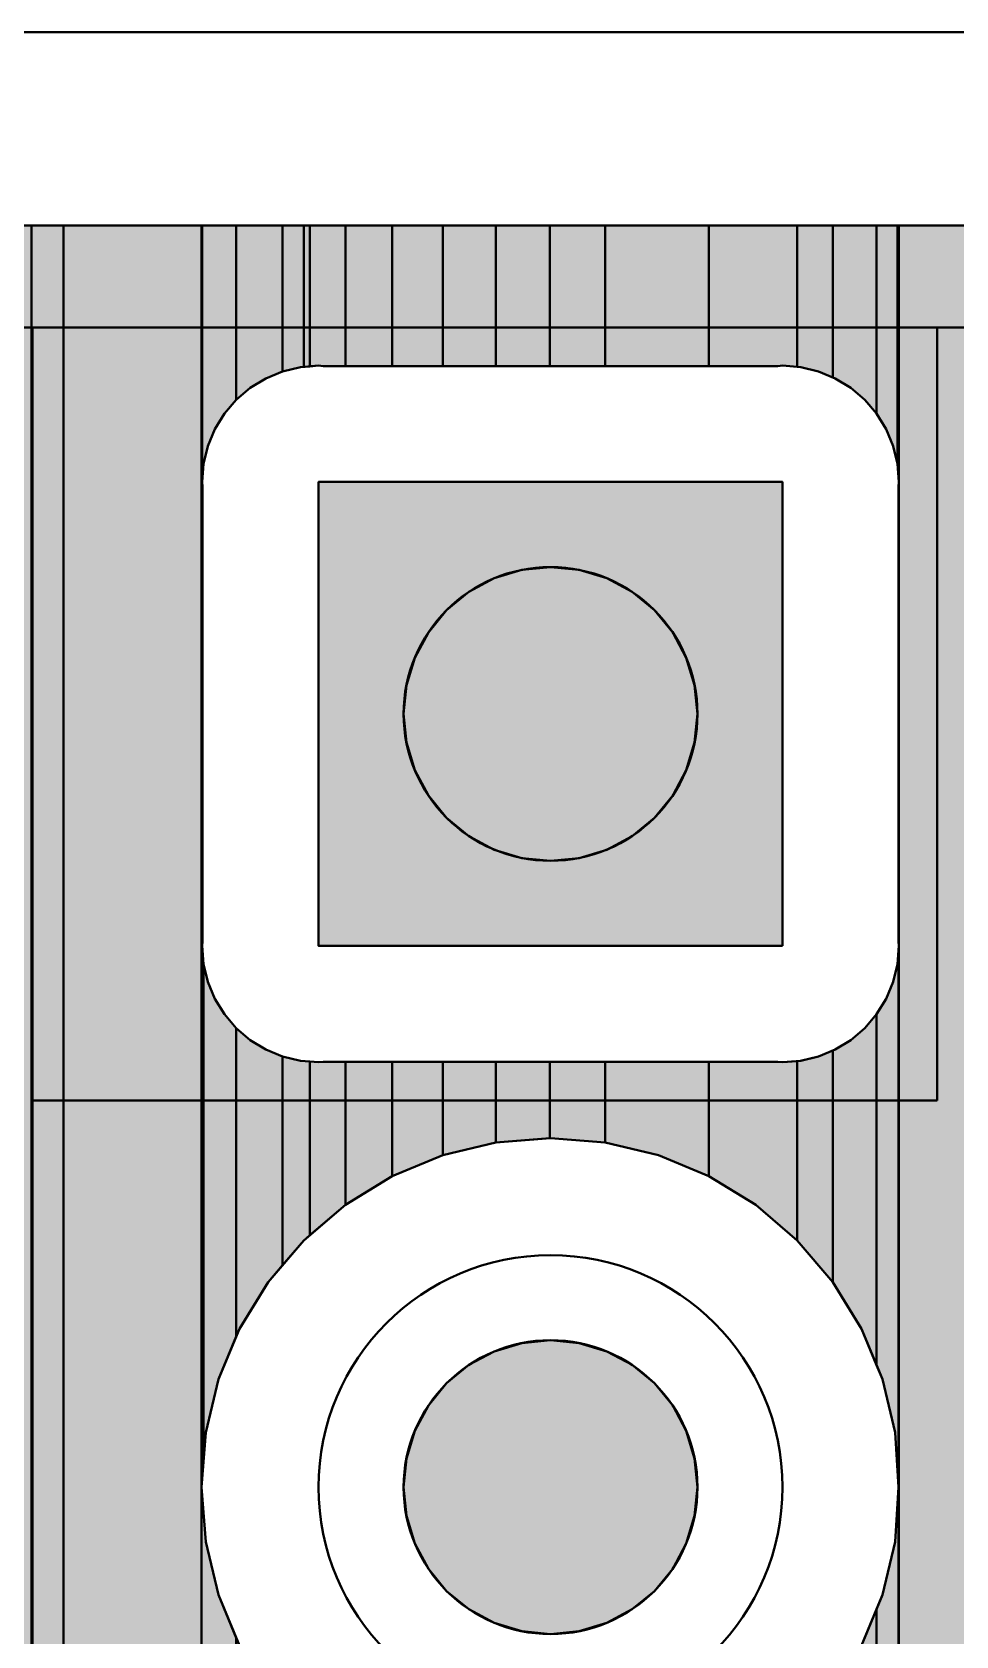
# Model space of a CAD drawing. Header units: millimetres. Extents: x 3.5 to 57, y 2.4 to 42.4.
# Drawn here: x 11.22 to 14.25, y 37.16 to 42.43 of the extents above; entities that cross this region are included whole.
import ezdxf

# ---------------------------------------------------------------- set-up
doc = ezdxf.new("R2010")
doc.units = ezdxf.units.MM
for name, color, linetype in [('bottom_copper', 7, 'Continuous'), ('bottom_silk', 7, 'Continuous'), ('drill_plated', 7, 'Continuous'), ('outline', 7, 'Continuous'), ('top_copper', 7, 'Continuous'), ('top_silk', 7, 'Continuous')]:
    doc.layers.add(name, color=color, linetype=linetype)

# ---------------------------------------------------------------- blocks, each defined once
blk = doc.blocks.new('Block9329')
at = {"layer": 'bottom_copper', "lineweight": 40}
for points in [[(0, 38.5383), (-0.1812, 38.5383), (-0.1812, 38.9999), (0, 38.9999), (0, 38.5383)], [(0.3411, 38.5383), (0, 38.5383), (0, 38.9999), (0.3411, 38.9999), (0.3411, 38.5383)], [(0.6313, 38.5357), (0.5826, 38.5395), (0.5677, 38.5383), (0.3411, 38.5383), (0.3411, 38.9999), (0.6313, 38.9999), (0.6313, 38.5357)], [(0.7482, 38.5011), (0.7007, 38.5208), (0.6424, 38.5348), (0.6313, 38.5357), (0.6313, 38.9999), (0.7482, 38.9999), (0.7482, 38.5011)], [(0.8918, 38.3819), (0.8528, 38.4275), (0.8072, 38.4665), (0.7561, 38.4978), (0.7482, 38.5011), (0.7482, 38.9999), (0.8918, 38.9999), (0.8918, 38.3819)], [(0.9601, 38.2171), (0.9461, 38.2754), (0.9231, 38.3308), (0.8918, 38.3819), (0.8918, 38.9999), (0.9601, 38.9999), (0.9601, 38.2171)], [(0.9648, 38.1573), (0.9601, 38.217), (0.9601, 38.9999), (0.9648, 38.9999), (0.9648, 38.1573)], [(1.2141, 0), (0.9648, 0), (0.9648, 38.9999), (1.2141, 38.9999), (1.2141, 0)], [(0.9648, 36.6333), (0.9636, 36.6482), (0.9636, 38.1424), (0.9648, 38.1573), (0.9648, 36.6333)], [(0.9636, 34.8553), (0.953, 35.0347), (0.911, 35.2096), (0.8918, 35.256), (0.8918, 36.4087), (0.9231, 36.4598), (0.9461, 36.5152), (0.9601, 36.5735), (0.9636, 36.618), (0.9636, 34.8553)], [(0.9648, 0), (0.9636, 0), (0.9636, 36.618), (0.9648, 36.6333), (0.9648, 0)], [(0.8918, 35.256), (0.8422, 35.3758), (0.7482, 35.5292), (0.7482, 36.2895), (0.7561, 36.2928), (0.8072, 36.3241), (0.8528, 36.3631), (0.8918, 36.4087), (0.8918, 35.256)], [(0, 35.9877), (-0.1794, 36.0018), (-0.1812, 36.0017), (-0.1812, 36.2523), (0, 36.2523), (0, 35.9877)], [(0.3411, 35.8769), (0.1749, 35.9457), (0, 35.9877), (0, 36.2523), (0.3411, 36.2523), (0.3411, 35.8769)], [(0.6313, 35.666), (0.4945, 35.7829), (0.3411, 35.8769), (0.3411, 36.2523), (0.5677, 36.2523), (0.5826, 36.2511), (0.6313, 36.2549), (0.6313, 35.666)], [(0.7482, 35.5292), (0.6313, 35.666), (0.6313, 36.2549), (0.6423, 36.2558), (0.7007, 36.2698), (0.7482, 36.2895), (0.7482, 35.5292)], [(0.9636, 32.3153), (0.953, 32.4947), (0.911, 32.6696), (0.8918, 32.716), (0.8918, 34.4546), (0.911, 34.501), (0.953, 34.6759), (0.9636, 34.8553), (0.9636, 32.3153)], [(0.8918, 32.716), (0.8422, 32.8358), (0.7482, 32.9892), (0.7482, 34.1814), (0.8422, 34.3348), (0.8918, 34.4546), (0.8918, 32.716)]]:
    blk.add_hatch(color=7, dxfattribs=at).paths.add_polyline_path(points, flags=0)
at = {"layer": 'bottom_copper', "color": 7, "lineweight": 40}
for points in [[(0, 38.5383), (-0.1812, 38.5383), (-0.1812, 38.9999), (0, 38.9999), (0, 38.5383)], [(0.3411, 38.5383), (0, 38.5383), (0, 38.9999), (0.3411, 38.9999), (0.3411, 38.5383)], [(0.6313, 38.5357), (0.5826, 38.5395), (0.5677, 38.5383), (0.3411, 38.5383), (0.3411, 38.9999), (0.6313, 38.9999), (0.6313, 38.5357)], [(0.7482, 38.5011), (0.7007, 38.5208), (0.6424, 38.5348), (0.6313, 38.5357), (0.6313, 38.9999), (0.7482, 38.9999), (0.7482, 38.5011)], [(0.8918, 38.3819), (0.8528, 38.4275), (0.8072, 38.4665), (0.7561, 38.4978), (0.7482, 38.5011), (0.7482, 38.9999), (0.8918, 38.9999), (0.8918, 38.3819)], [(0.9601, 38.2171), (0.9461, 38.2754), (0.9231, 38.3308), (0.8918, 38.3819), (0.8918, 38.9999), (0.9601, 38.9999), (0.9601, 38.2171)], [(0.9648, 38.1573), (0.9601, 38.217), (0.9601, 38.9999), (0.9648, 38.9999), (0.9648, 38.1573)], [(1.2141, 0), (0.9648, 0), (0.9648, 38.9999), (1.2141, 38.9999), (1.2141, 0)], [(0.9648, 36.6333), (0.9636, 36.6482), (0.9636, 38.1424), (0.9648, 38.1573), (0.9648, 36.6333)], [(0.9636, 34.8553), (0.953, 35.0347), (0.911, 35.2096), (0.8918, 35.256), (0.8918, 36.4087), (0.9231, 36.4598), (0.9461, 36.5152), (0.9601, 36.5735), (0.9636, 36.618), (0.9636, 34.8553)], [(0.9648, 0), (0.9636, 0), (0.9636, 36.618), (0.9648, 36.6333), (0.9648, 0)], [(0.8918, 35.256), (0.8422, 35.3758), (0.7482, 35.5292), (0.7482, 36.2895), (0.7561, 36.2928), (0.8072, 36.3241), (0.8528, 36.3631), (0.8918, 36.4087), (0.8918, 35.256)], [(0, 35.9877), (-0.1794, 36.0018), (-0.1812, 36.0017), (-0.1812, 36.2523), (0, 36.2523), (0, 35.9877)], [(0.3411, 35.8769), (0.1749, 35.9457), (0, 35.9877), (0, 36.2523), (0.3411, 36.2523), (0.3411, 35.8769)], [(0.6313, 35.666), (0.4945, 35.7829), (0.3411, 35.8769), (0.3411, 36.2523), (0.5677, 36.2523), (0.5826, 36.2511), (0.6313, 36.2549), (0.6313, 35.666)], [(0.7482, 35.5292), (0.6313, 35.666), (0.6313, 36.2549), (0.6423, 36.2558), (0.7007, 36.2698), (0.7482, 36.2895), (0.7482, 35.5292)], [(0.9636, 32.3153), (0.953, 32.4947), (0.911, 32.6696), (0.8918, 32.716), (0.8918, 34.4546), (0.911, 34.501), (0.953, 34.6759), (0.9636, 34.8553), (0.9636, 32.3153)], [(0.8918, 32.716), (0.8422, 32.8358), (0.7482, 32.9892), (0.7482, 34.1814), (0.8422, 34.3348), (0.8918, 34.4546), (0.8918, 32.716)]]:
    blk.add_lwpolyline(points, close=True, dxfattribs=at)
blk = doc.blocks.new('Block11541')
at = {"layer": 'bottom_copper', "lineweight": 40}
for points in [[(0, 0), (-1.9182, 0), (-1.9182, 38.9999), (0, 38.9999), (0, 0)], [(0.0023, 34.8846), (0, 34.8553), (0, 38.9999), (0.0023, 38.9999), (0.0023, 34.8846)], [(0.1143, 38.4275), (0.0753, 38.3819), (0.044, 38.3308), (0.021, 38.2754), (0.007, 38.2171), (0.0023, 38.1573), (0.0023, 38.9999), (0.1143, 38.9999), (0.1143, 38.4275)], [(0.2664, 38.5208), (0.211, 38.4978), (0.1599, 38.4665), (0.1143, 38.4275), (0.1143, 38.9999), (0.2664, 38.9999), (0.2664, 38.5208)], [(0.4726, 38.5383), (0.3994, 38.5383), (0.3845, 38.5395), (0.3248, 38.5348), (0.2664, 38.5208), (0.2664, 38.9999), (0.4726, 38.9999), (0.4726, 38.5383)], [(0.7922, 38.5383), (0.4726, 38.5383), (0.4726, 38.9999), (0.7922, 38.9999), (0.7922, 38.5383)], [(0.9671, 38.5383), (0.7922, 38.5383), (0.7922, 38.9999), (0.9671, 38.9999), (0.9671, 38.5383)], [(1.1447, 38.5383), (0.9671, 38.5383), (0.9671, 38.9999), (1.1447, 38.9999), (1.1447, 38.5383)], [(0.0035, 36.6482), (0.0023, 36.6333), (0.0023, 38.1573), (0.0035, 38.1424), (0.0035, 36.6482)], [(0.007, 34.9444), (0.0023, 34.8846), (0.0023, 36.6333), (0.007, 36.5736), (0.007, 34.9444)], [(0.1143, 35.3502), (0.0561, 35.2096), (0.0141, 35.0347), (0.007, 34.9444), (0.007, 36.5735), (0.021, 36.5152), (0.044, 36.4598), (0.0753, 36.4087), (0.1143, 36.3631), (0.1143, 35.3502)], [(0.2664, 35.5848), (0.2189, 35.5292), (0.1249, 35.3758), (0.1143, 35.3502), (0.1143, 36.3631), (0.1599, 36.3241), (0.211, 36.2928), (0.2664, 36.2698), (0.2664, 35.5848)], [(0.4726, 35.7829), (0.3358, 35.666), (0.2664, 35.5848), (0.2664, 36.2698), (0.3247, 36.2558), (0.3845, 36.2511), (0.3994, 36.2523), (0.4726, 36.2523), (0.4726, 35.7829)], [(0.7922, 35.9457), (0.626, 35.8769), (0.4726, 35.7829), (0.4726, 36.2523), (0.7922, 36.2523), (0.7922, 35.9457)], [(1.1447, 36.0017), (0.9671, 35.9877), (0.7922, 35.9457), (0.7922, 36.2523), (1.1447, 36.2523), (1.1447, 36.0017)], [(0.1143, 32.8102), (0.0561, 32.6696), (0.0141, 32.4947), (0, 32.3153), (0, 34.8553), (0.0141, 34.6759), (0.0561, 34.501), (0.1143, 34.3604), (0.1143, 32.8102)]]:
    blk.add_hatch(color=7, dxfattribs=at).paths.add_polyline_path(points, flags=0)
at = {"layer": 'bottom_copper', "color": 7, "lineweight": 40}
for points in [[(0, 0), (-1.9182, 0), (-1.9182, 38.9999), (0, 38.9999), (0, 0)], [(0.0023, 34.8846), (0, 34.8553), (0, 38.9999), (0.0023, 38.9999), (0.0023, 34.8846)], [(0.1143, 38.4275), (0.0753, 38.3819), (0.044, 38.3308), (0.021, 38.2754), (0.007, 38.2171), (0.0023, 38.1573), (0.0023, 38.9999), (0.1143, 38.9999), (0.1143, 38.4275)], [(0.2664, 38.5208), (0.211, 38.4978), (0.1599, 38.4665), (0.1143, 38.4275), (0.1143, 38.9999), (0.2664, 38.9999), (0.2664, 38.5208)], [(0.4726, 38.5383), (0.3994, 38.5383), (0.3845, 38.5395), (0.3248, 38.5348), (0.2664, 38.5208), (0.2664, 38.9999), (0.4726, 38.9999), (0.4726, 38.5383)], [(0.7922, 38.5383), (0.4726, 38.5383), (0.4726, 38.9999), (0.7922, 38.9999), (0.7922, 38.5383)], [(0.9671, 38.5383), (0.7922, 38.5383), (0.7922, 38.9999), (0.9671, 38.9999), (0.9671, 38.5383)], [(1.1447, 38.5383), (0.9671, 38.5383), (0.9671, 38.9999), (1.1447, 38.9999), (1.1447, 38.5383)], [(0.0035, 36.6482), (0.0023, 36.6333), (0.0023, 38.1573), (0.0035, 38.1424), (0.0035, 36.6482)], [(0.007, 34.9444), (0.0023, 34.8846), (0.0023, 36.6333), (0.007, 36.5736), (0.007, 34.9444)], [(0.1143, 35.3502), (0.0561, 35.2096), (0.0141, 35.0347), (0.007, 34.9444), (0.007, 36.5735), (0.021, 36.5152), (0.044, 36.4598), (0.0753, 36.4087), (0.1143, 36.3631), (0.1143, 35.3502)], [(0.2664, 35.5848), (0.2189, 35.5292), (0.1249, 35.3758), (0.1143, 35.3502), (0.1143, 36.3631), (0.1599, 36.3241), (0.211, 36.2928), (0.2664, 36.2698), (0.2664, 35.5848)], [(0.4726, 35.7829), (0.3358, 35.666), (0.2664, 35.5848), (0.2664, 36.2698), (0.3247, 36.2558), (0.3845, 36.2511), (0.3994, 36.2523), (0.4726, 36.2523), (0.4726, 35.7829)], [(0.7922, 35.9457), (0.626, 35.8769), (0.4726, 35.7829), (0.4726, 36.2523), (0.7922, 36.2523), (0.7922, 35.9457)], [(1.1447, 36.0017), (0.9671, 35.9877), (0.7922, 35.9457), (0.7922, 36.2523), (1.1447, 36.2523), (1.1447, 36.0017)], [(0.1143, 32.8102), (0.0561, 32.6696), (0.0141, 32.4947), (0, 32.3153), (0, 34.8553), (0.0141, 34.6759), (0.0561, 34.501), (0.1143, 34.3604), (0.1143, 32.8102)]]:
    blk.add_lwpolyline(points, close=True, dxfattribs=at)
blk = doc.blocks.new('Block31291')
at = {"layer": 'top_copper', "lineweight": 40}
for points in [[(0, 38.5383), (-0.2266, 38.5383), (-0.2415, 38.5395), (-0.27, 38.5372), (-0.27, 38.9999), (0, 38.9999), (0, 38.5383)], [(0.3411, 38.5383), (0, 38.5383), (0, 38.9999), (0.3411, 38.9999), (0.3411, 38.5383)], [(0.6999, 38.5383), (0.3411, 38.5383), (0.3411, 38.9999), (0.6999, 38.9999), (0.6999, 38.5383)], [(1.041, 38.5383), (0.6999, 38.5383), (0.6999, 38.9999), (1.041, 38.9999), (1.041, 38.5383)], [(1.3312, 38.5357), (1.2825, 38.5395), (1.2676, 38.5383), (1.041, 38.5383), (1.041, 38.9999), (1.3312, 38.9999), (1.3312, 38.5357)], [(1.4481, 38.5011), (1.4006, 38.5208), (1.3423, 38.5348), (1.3312, 38.5357), (1.3312, 38.9999), (1.4481, 38.9999), (1.4481, 38.5011)], [(1.5917, 38.3819), (1.5527, 38.4275), (1.5071, 38.4665), (1.456, 38.4978), (1.4481, 38.5011), (1.4481, 38.9999), (1.5917, 38.9999), (1.5917, 38.3819)], [(1.66, 38.2171), (1.646, 38.2754), (1.623, 38.3308), (1.5917, 38.3819), (1.5917, 38.9999), (1.66, 38.9999), (1.66, 38.2171)], [(1.6647, 38.1573), (1.66, 38.217), (1.66, 38.9999), (1.6647, 38.9999), (1.6647, 38.1573)], [(1.914, 0), (1.6647, 0), (1.6647, 38.9999), (1.914, 38.9999), (1.914, 0)], [(1.6647, 36.6333), (1.6635, 36.6482), (1.6635, 38.1424), (1.6647, 38.1573), (1.6647, 36.6333)], [(1.6635, 34.8553), (1.6529, 35.0347), (1.6109, 35.2096), (1.5917, 35.256), (1.5917, 36.4087), (1.623, 36.4598), (1.646, 36.5152), (1.66, 36.5735), (1.6635, 36.618), (1.6635, 34.8553)], [(1.6647, 0), (1.6635, 0), (1.6635, 36.618), (1.6647, 36.6333), (1.6647, 0)], [(1.5917, 35.256), (1.5421, 35.3758), (1.4481, 35.5292), (1.4481, 36.2895), (1.456, 36.2928), (1.5071, 36.3241), (1.5527, 36.3631), (1.5917, 36.4087), (1.5917, 35.256)], [(0, 35.8769), (-0.1534, 35.7829), (-0.27, 35.6833), (-0.27, 36.2534), (-0.2415, 36.2511), (-0.2266, 36.2523), (0, 36.2523), (0, 35.8769)], [(0.3411, 35.9877), (0.1662, 35.9457), (0, 35.8769), (0, 36.2523), (0.3411, 36.2523), (0.3411, 35.9877)], [(0.6999, 35.9877), (0.5205, 36.0018), (0.3411, 35.9877), (0.3411, 36.2523), (0.6999, 36.2523), (0.6999, 35.9877)], [(1.041, 35.8769), (0.8748, 35.9457), (0.6999, 35.9877), (0.6999, 36.2523), (1.041, 36.2523), (1.041, 35.8769)], [(1.3312, 35.666), (1.1944, 35.7829), (1.041, 35.8769), (1.041, 36.2523), (1.2676, 36.2523), (1.2825, 36.2511), (1.3312, 36.2549), (1.3312, 35.666)], [(1.4481, 35.5292), (1.3312, 35.666), (1.3312, 36.2549), (1.3422, 36.2558), (1.4006, 36.2698), (1.4481, 36.2895), (1.4481, 35.5292)], [(1.6635, 32.3153), (1.6529, 32.4947), (1.6109, 32.6696), (1.5917, 32.716), (1.5917, 34.4546), (1.6109, 34.501), (1.6529, 34.6759), (1.6635, 34.8553), (1.6635, 32.3153)], [(1.5917, 32.716), (1.5421, 32.8358), (1.4481, 32.9892), (1.4481, 34.1814), (1.5421, 34.3348), (1.5917, 34.4546), (1.5917, 32.716)]]:
    blk.add_hatch(color=7, dxfattribs=at).paths.add_polyline_path(points, flags=0)
at = {"layer": 'top_copper', "color": 7, "lineweight": 40}
for points in [[(0, 38.5383), (-0.2266, 38.5383), (-0.2415, 38.5395), (-0.27, 38.5372), (-0.27, 38.9999), (0, 38.9999), (0, 38.5383)], [(0.3411, 38.5383), (0, 38.5383), (0, 38.9999), (0.3411, 38.9999), (0.3411, 38.5383)], [(0.6999, 38.5383), (0.3411, 38.5383), (0.3411, 38.9999), (0.6999, 38.9999), (0.6999, 38.5383)], [(1.041, 38.5383), (0.6999, 38.5383), (0.6999, 38.9999), (1.041, 38.9999), (1.041, 38.5383)], [(1.3312, 38.5357), (1.2825, 38.5395), (1.2676, 38.5383), (1.041, 38.5383), (1.041, 38.9999), (1.3312, 38.9999), (1.3312, 38.5357)], [(1.4481, 38.5011), (1.4006, 38.5208), (1.3423, 38.5348), (1.3312, 38.5357), (1.3312, 38.9999), (1.4481, 38.9999), (1.4481, 38.5011)], [(1.5917, 38.3819), (1.5527, 38.4275), (1.5071, 38.4665), (1.456, 38.4978), (1.4481, 38.5011), (1.4481, 38.9999), (1.5917, 38.9999), (1.5917, 38.3819)], [(1.66, 38.2171), (1.646, 38.2754), (1.623, 38.3308), (1.5917, 38.3819), (1.5917, 38.9999), (1.66, 38.9999), (1.66, 38.2171)], [(1.6647, 38.1573), (1.66, 38.217), (1.66, 38.9999), (1.6647, 38.9999), (1.6647, 38.1573)], [(1.914, 0), (1.6647, 0), (1.6647, 38.9999), (1.914, 38.9999), (1.914, 0)], [(1.6647, 36.6333), (1.6635, 36.6482), (1.6635, 38.1424), (1.6647, 38.1573), (1.6647, 36.6333)], [(1.6635, 34.8553), (1.6529, 35.0347), (1.6109, 35.2096), (1.5917, 35.256), (1.5917, 36.4087), (1.623, 36.4598), (1.646, 36.5152), (1.66, 36.5735), (1.6635, 36.618), (1.6635, 34.8553)], [(1.6647, 0), (1.6635, 0), (1.6635, 36.618), (1.6647, 36.6333), (1.6647, 0)], [(1.5917, 35.256), (1.5421, 35.3758), (1.4481, 35.5292), (1.4481, 36.2895), (1.456, 36.2928), (1.5071, 36.3241), (1.5527, 36.3631), (1.5917, 36.4087), (1.5917, 35.256)], [(0, 35.8769), (-0.1534, 35.7829), (-0.27, 35.6833), (-0.27, 36.2534), (-0.2415, 36.2511), (-0.2266, 36.2523), (0, 36.2523), (0, 35.8769)], [(0.3411, 35.9877), (0.1662, 35.9457), (0, 35.8769), (0, 36.2523), (0.3411, 36.2523), (0.3411, 35.9877)], [(0.6999, 35.9877), (0.5205, 36.0018), (0.3411, 35.9877), (0.3411, 36.2523), (0.6999, 36.2523), (0.6999, 35.9877)], [(1.041, 35.8769), (0.8748, 35.9457), (0.6999, 35.9877), (0.6999, 36.2523), (1.041, 36.2523), (1.041, 35.8769)], [(1.3312, 35.666), (1.1944, 35.7829), (1.041, 35.8769), (1.041, 36.2523), (1.2676, 36.2523), (1.2825, 36.2511), (1.3312, 36.2549), (1.3312, 35.666)], [(1.4481, 35.5292), (1.3312, 35.666), (1.3312, 36.2549), (1.3422, 36.2558), (1.4006, 36.2698), (1.4481, 36.2895), (1.4481, 35.5292)], [(1.6635, 32.3153), (1.6529, 32.4947), (1.6109, 32.6696), (1.5917, 32.716), (1.5917, 34.4546), (1.6109, 34.501), (1.6529, 34.6759), (1.6635, 34.8553), (1.6635, 32.3153)], [(1.5917, 32.716), (1.5421, 32.8358), (1.4481, 32.9892), (1.4481, 34.1814), (1.5421, 34.3348), (1.5917, 34.4546), (1.5917, 32.716)]]:
    blk.add_lwpolyline(points, close=True, dxfattribs=at)
blk = doc.blocks.new('Block33803')
at = {"layer": 'top_copper', "lineweight": 40}
for points in [[(1.1238, 3.2514), (1.1219, 3.2749), (1.1182, 3.3377), (1.098, 3.4219), (1.0649, 3.5019), (1.0196, 3.5757), (1.0196, 38.9999), (1.1238, 38.9999), (1.1238, 3.2514)], [(1.5776, 2.4068), (1.1238, 2.4068), (1.1238, 38.9999), (1.5776, 38.9999), (1.5776, 2.4068)], [(1.5799, 34.8846), (1.5776, 34.8553), (1.5776, 38.9999), (1.5799, 38.9999), (1.5799, 34.8846)], [(1.6919, 38.4275), (1.6529, 38.3819), (1.6216, 38.3308), (1.5986, 38.2754), (1.5846, 38.2171), (1.5799, 38.1573), (1.5799, 38.9999), (1.6919, 38.9999), (1.6919, 38.4275)], [(1.844, 38.5208), (1.7886, 38.4978), (1.7375, 38.4665), (1.6919, 38.4275), (1.6919, 38.9999), (1.844, 38.9999), (1.844, 38.5208)], [(1.9134, 38.5356), (1.9024, 38.5348), (1.844, 38.5208), (1.844, 38.9999), (1.9134, 38.9999), (1.9134, 38.5356)], [(1.9336, 38.5372), (1.9134, 38.5356), (1.9134, 38.9999), (1.9336, 38.9999), (1.9336, 38.5372)], [(1.5811, 36.6482), (1.5799, 36.6333), (1.5799, 38.1573), (1.5811, 38.1424), (1.5811, 36.6482)], [(1.5846, 34.9444), (1.5799, 34.8846), (1.5799, 36.6333), (1.5846, 36.5736), (1.5846, 34.9444)], [(1.6919, 35.3502), (1.6337, 35.2096), (1.5917, 35.0347), (1.5846, 34.9444), (1.5846, 36.5735), (1.5986, 36.5152), (1.6216, 36.4598), (1.6529, 36.4087), (1.6919, 36.3631), (1.6919, 35.3502)], [(1.844, 35.5848), (1.7965, 35.5292), (1.7025, 35.3758), (1.6919, 35.3502), (1.6919, 36.3631), (1.7375, 36.3241), (1.7886, 36.2928), (1.844, 36.2698), (1.844, 35.5848)], [(1.9336, 35.6833), (1.9134, 35.666), (1.844, 35.5848), (1.844, 36.2698), (1.9023, 36.2558), (1.9336, 36.2534), (1.9336, 35.6833)], [(1.6919, 32.8102), (1.6337, 32.6696), (1.5917, 32.4947), (1.5776, 32.3153), (1.5776, 34.8553), (1.5917, 34.6759), (1.6337, 34.501), (1.6919, 34.3604), (1.6919, 32.8102)]]:
    blk.add_hatch(color=7, dxfattribs=at).paths.add_polyline_path(points, flags=0)
at = {"layer": 'top_copper', "color": 7, "lineweight": 40}
for points in [[(1.1238, 3.2514), (1.1219, 3.2749), (1.1182, 3.3377), (1.098, 3.4219), (1.0649, 3.5019), (1.0196, 3.5757), (1.0196, 38.9999), (1.1238, 38.9999), (1.1238, 3.2514)], [(1.5776, 2.4068), (1.1238, 2.4068), (1.1238, 38.9999), (1.5776, 38.9999), (1.5776, 2.4068)], [(1.5799, 34.8846), (1.5776, 34.8553), (1.5776, 38.9999), (1.5799, 38.9999), (1.5799, 34.8846)], [(1.6919, 38.4275), (1.6529, 38.3819), (1.6216, 38.3308), (1.5986, 38.2754), (1.5846, 38.2171), (1.5799, 38.1573), (1.5799, 38.9999), (1.6919, 38.9999), (1.6919, 38.4275)], [(1.844, 38.5208), (1.7886, 38.4978), (1.7375, 38.4665), (1.6919, 38.4275), (1.6919, 38.9999), (1.844, 38.9999), (1.844, 38.5208)], [(1.9134, 38.5356), (1.9024, 38.5348), (1.844, 38.5208), (1.844, 38.9999), (1.9134, 38.9999), (1.9134, 38.5356)], [(1.9336, 38.5372), (1.9134, 38.5356), (1.9134, 38.9999), (1.9336, 38.9999), (1.9336, 38.5372)], [(1.5811, 36.6482), (1.5799, 36.6333), (1.5799, 38.1573), (1.5811, 38.1424), (1.5811, 36.6482)], [(1.5846, 34.9444), (1.5799, 34.8846), (1.5799, 36.6333), (1.5846, 36.5736), (1.5846, 34.9444)], [(1.6919, 35.3502), (1.6337, 35.2096), (1.5917, 35.0347), (1.5846, 34.9444), (1.5846, 36.5735), (1.5986, 36.5152), (1.6216, 36.4598), (1.6529, 36.4087), (1.6919, 36.3631), (1.6919, 35.3502)], [(1.844, 35.5848), (1.7965, 35.5292), (1.7025, 35.3758), (1.6919, 35.3502), (1.6919, 36.3631), (1.7375, 36.3241), (1.7886, 36.2928), (1.844, 36.2698), (1.844, 35.5848)], [(1.9336, 35.6833), (1.9134, 35.666), (1.844, 35.5848), (1.844, 36.2698), (1.9023, 36.2558), (1.9336, 36.2534), (1.9336, 35.6833)], [(1.6919, 32.8102), (1.6337, 32.6696), (1.5917, 32.4947), (1.5776, 32.3153), (1.5776, 34.8553), (1.5917, 34.6759), (1.6337, 34.501), (1.6919, 34.3604), (1.6919, 32.8102)]]:
    blk.add_lwpolyline(points, close=True, dxfattribs=at)

msp = doc.modelspace()

# ---------------------------------------------------------------- hatches: boundary and pattern name
at = {"layer": 'bottom_copper', "lineweight": 40}
for points in [[(13.6823, 39.4251), (12.1583, 39.4251), (12.1583, 40.9491), (13.6823, 40.9491), (13.6823, 39.4251)], [(13.3936, 40.0929), (13.3662, 40.0024), (13.3216, 39.919), (13.2615, 39.8459), (13.1884, 39.7858), (13.105, 39.7412), (13.0145, 39.7138), (12.9203, 39.7045), (12.8261, 39.7138), (12.7356, 39.7412), (12.6522, 39.7858), (12.5791, 39.8459), (12.519, 39.919), (12.4744, 40.0024), (12.447, 40.0929), (12.4377, 40.1871), (12.447, 40.2813), (12.4744, 40.3718), (12.519, 40.4552), (12.5791, 40.5283), (12.6522, 40.5884), (12.7356, 40.633), (12.8261, 40.6604), (12.9203, 40.6697), (13.0145, 40.6604), (13.105, 40.633), (13.1884, 40.5884), (13.2615, 40.5283), (13.3216, 40.4552), (13.3662, 40.3718), (13.3936, 40.2813), (13.4029, 40.1871), (13.3936, 40.0929)], [(13.3936, 37.5529), (13.3662, 37.4624), (13.3216, 37.379), (13.2615, 37.3059), (13.1884, 37.2458), (13.105, 37.2012), (13.0145, 37.1738), (12.9203, 37.1645), (12.8261, 37.1738), (12.7356, 37.2012), (12.6522, 37.2458), (12.5791, 37.3059), (12.519, 37.379), (12.4744, 37.4624), (12.447, 37.5529), (12.4377, 37.6471), (12.447, 37.7413), (12.4744, 37.8318), (12.519, 37.9152), (12.5791, 37.9883), (12.6522, 38.0484), (12.7356, 38.093), (12.8261, 38.1204), (12.9203, 38.1297), (13.0145, 38.1204), (13.105, 38.093), (13.1884, 38.0484), (13.2615, 37.9883), (13.3216, 37.9152), (13.3662, 37.8318), (13.3936, 37.7413), (13.4029, 37.6471), (13.3936, 37.5529)]]:
    msp.add_hatch(color=7, dxfattribs=at).paths.add_polyline_path(points, flags=0)
at = {"layer": 'drill_plated', "lineweight": 40}
for points in [[(13.3936, 40.0929), (13.3662, 40.0024), (13.3216, 39.919), (13.2615, 39.8459), (13.1884, 39.7858), (13.105, 39.7412), (13.0145, 39.7138), (12.9203, 39.7045), (12.8261, 39.7138), (12.7356, 39.7412), (12.6522, 39.7858), (12.5791, 39.8459), (12.519, 39.919), (12.4744, 40.0024), (12.447, 40.0929), (12.4377, 40.1871), (12.447, 40.2813), (12.4744, 40.3718), (12.519, 40.4552), (12.5791, 40.5283), (12.6522, 40.5884), (12.7356, 40.633), (12.8261, 40.6604), (12.9203, 40.6697), (13.0145, 40.6604), (13.105, 40.633), (13.1884, 40.5884), (13.2615, 40.5283), (13.3216, 40.4552), (13.3662, 40.3718), (13.3936, 40.2813), (13.4029, 40.1871), (13.3936, 40.0929)], [(13.3936, 37.5529), (13.3662, 37.4624), (13.3216, 37.379), (13.2615, 37.3059), (13.1884, 37.2458), (13.105, 37.2012), (13.0145, 37.1738), (12.9203, 37.1645), (12.8261, 37.1738), (12.7356, 37.2012), (12.6522, 37.2458), (12.5791, 37.3059), (12.519, 37.379), (12.4744, 37.4624), (12.447, 37.5529), (12.4377, 37.6471), (12.447, 37.7413), (12.4744, 37.8318), (12.519, 37.9152), (12.5791, 37.9883), (12.6522, 38.0484), (12.7356, 38.093), (12.8261, 38.1204), (12.9203, 38.1297), (13.0145, 38.1204), (13.105, 38.093), (13.1884, 38.0484), (13.2615, 37.9883), (13.3216, 37.9152), (13.3662, 37.8318), (13.3936, 37.7413), (13.4029, 37.6471), (13.3936, 37.5529)]]:
    msp.add_hatch(color=7, dxfattribs=at).paths.add_polyline_path(points, flags=0)
at = {"layer": 'top_copper', "lineweight": 40}
for points in [[(13.6823, 39.4251), (12.1583, 39.4251), (12.1583, 40.9491), (13.6823, 40.9491), (13.6823, 39.4251)], [(13.3936, 40.0929), (13.3662, 40.0024), (13.3216, 39.919), (13.2615, 39.8459), (13.1884, 39.7858), (13.105, 39.7412), (13.0145, 39.7138), (12.9203, 39.7045), (12.8261, 39.7138), (12.7356, 39.7412), (12.6522, 39.7858), (12.5791, 39.8459), (12.519, 39.919), (12.4744, 40.0024), (12.447, 40.0929), (12.4377, 40.1871), (12.447, 40.2813), (12.4744, 40.3718), (12.519, 40.4552), (12.5791, 40.5283), (12.6522, 40.5884), (12.7356, 40.633), (12.8261, 40.6604), (12.9203, 40.6697), (13.0145, 40.6604), (13.105, 40.633), (13.1884, 40.5884), (13.2615, 40.5283), (13.3216, 40.4552), (13.3662, 40.3718), (13.3936, 40.2813), (13.4029, 40.1871), (13.3936, 40.0929)], [(13.3936, 37.5529), (13.3662, 37.4624), (13.3216, 37.379), (13.2615, 37.3059), (13.1884, 37.2458), (13.105, 37.2012), (13.0145, 37.1738), (12.9203, 37.1645), (12.8261, 37.1738), (12.7356, 37.2012), (12.6522, 37.2458), (12.5791, 37.3059), (12.519, 37.379), (12.4744, 37.4624), (12.447, 37.5529), (12.4377, 37.6471), (12.447, 37.7413), (12.4744, 37.8318), (12.519, 37.9152), (12.5791, 37.9883), (12.6522, 38.0484), (12.7356, 38.093), (12.8261, 38.1204), (12.9203, 38.1297), (13.0145, 38.1204), (13.105, 38.093), (13.1884, 38.0484), (13.2615, 37.9883), (13.3216, 37.9152), (13.3662, 37.8318), (13.3936, 37.7413), (13.4029, 37.6471), (13.3936, 37.5529)]]:
    msp.add_hatch(color=7, dxfattribs=at).paths.add_polyline_path(points, flags=0)

# ---------------------------------------------------------------- linework, layer by layer
at = {"layer": 'bottom_copper', "color": 7, "lineweight": 40}
for p, q in [((9.8556, 41.7917), (12.9185, 41.7917)), ((12.9185, 41.3301), (12.9185, 41.7917)), ((12.9185, 41.7917), (15.4585, 41.7917)), ((12.9185, 41.7917), (12.9185, 41.3301)), ((12.0402, 41.3126), (11.9848, 41.2896)), ((12.0985, 41.3266), (12.0402, 41.3126)), ((12.0986, 41.3266), (12.0985, 41.3266)), ((12.1583, 41.3313), (12.0986, 41.3266)), ((12.1732, 41.3301), (12.1583, 41.3313)), ((12.9185, 41.3301), (12.1732, 41.3301)), ((13.6674, 41.3301), (12.9185, 41.3301)), ((13.6823, 41.3313), (13.6674, 41.3301)), ((13.7421, 41.3266), (13.6823, 41.3313)), ((13.8004, 41.3126), (13.7421, 41.3266)), ((13.8558, 41.2896), (13.8004, 41.3126)), ((11.9337, 41.2583), (11.8881, 41.2193)), ((11.9848, 41.2896), (11.9337, 41.2583)), ((13.9069, 41.2583), (13.8558, 41.2896)), ((13.9525, 41.2193), (13.9069, 41.2583)), ((11.8881, 41.2193), (11.8491, 41.1737)), ((13.9915, 41.1737), (13.9525, 41.2193)), ((11.8491, 41.1737), (11.8178, 41.1226)), ((14.0228, 41.1226), (13.9915, 41.1737)), ((11.8178, 41.1226), (11.7948, 41.0672)), ((14.0458, 41.0672), (14.0228, 41.1226)), ((11.7948, 41.0672), (11.7808, 41.0089)), ((14.0598, 41.0089), (14.0458, 41.0672)), ((11.7808, 41.0089), (11.7761, 40.9491)), ((14.0598, 41.0088), (14.0598, 41.0089)), ((14.0645, 40.9491), (14.0598, 41.0088)), ((11.7761, 40.9491), (11.7773, 40.9342)), ((12.1583, 40.9491), (13.6823, 40.9491)), ((12.1583, 39.4251), (12.1583, 40.9491)), ((13.6823, 40.9491), (13.6823, 39.4251)), ((14.0633, 40.9342), (14.0645, 40.9491)), ((11.7773, 40.9342), (11.7773, 39.44)), ((14.0633, 39.44), (14.0633, 40.9342)), ((11.7773, 39.44), (11.7761, 39.4251)), ((11.7761, 39.4251), (11.7808, 39.3654)), ((13.6823, 39.4251), (12.1583, 39.4251)), ((14.0598, 39.3653), (14.0645, 39.4251)), ((14.0645, 39.4251), (14.0633, 39.44)), ((11.7808, 39.3654), (11.7808, 39.3653)), ((11.7808, 39.3653), (11.7948, 39.307)), ((14.0458, 39.307), (14.0598, 39.3653)), ((11.7948, 39.307), (11.8178, 39.2516)), ((14.0228, 39.2516), (14.0458, 39.307)), ((11.8178, 39.2516), (11.8491, 39.2005)), ((11.8491, 39.2005), (11.8881, 39.1549)), ((13.9525, 39.1549), (13.9915, 39.2005)), ((13.9915, 39.2005), (14.0228, 39.2516)), ((11.8881, 39.1549), (11.9337, 39.1159)), ((13.9069, 39.1159), (13.9525, 39.1549)), ((11.9337, 39.1159), (11.9848, 39.0846)), ((13.8558, 39.0846), (13.9069, 39.1159)), ((11.9848, 39.0846), (12.0402, 39.0616)), ((12.0402, 39.0616), (12.0985, 39.0476)), ((12.0985, 39.0476), (12.1583, 39.0429)), ((12.1583, 39.0429), (12.1732, 39.0441)), ((12.1732, 39.0441), (12.9185, 39.0441)), ((12.9185, 38.7935), (12.9185, 39.0441)), ((12.9185, 39.0441), (13.6674, 39.0441)), ((12.9185, 39.0441), (12.9185, 38.7935)), ((13.6674, 39.0441), (13.6823, 39.0429)), ((13.6823, 39.0429), (13.742, 39.0476)), ((13.742, 39.0476), (13.7421, 39.0476)), ((13.7421, 39.0476), (13.8004, 39.0616)), ((13.8004, 39.0616), (13.8558, 39.0846)), ((12.7409, 38.7795), (12.566, 38.7375)), ((12.9185, 38.7935), (12.7409, 38.7795)), ((12.9203, 38.7936), (12.9185, 38.7935)), ((13.0997, 38.7795), (12.9203, 38.7936)), ((13.2746, 38.7375), (13.0997, 38.7795)), ((12.566, 38.7375), (12.3998, 38.6687)), ((13.4408, 38.6687), (13.2746, 38.7375)), ((12.3998, 38.6687), (12.2464, 38.5747)), ((13.5942, 38.5747), (13.4408, 38.6687)), ((12.2464, 38.5747), (12.1096, 38.4578)), ((13.731, 38.4578), (13.5942, 38.5747)), ((12.1096, 38.4578), (11.9927, 38.321)), ((13.8479, 38.321), (13.731, 38.4578)), ((11.9927, 38.321), (11.8987, 38.1676)), ((13.9419, 38.1676), (13.8479, 38.321)), ((11.8987, 38.1676), (11.8299, 38.0014)), ((14.0107, 38.0014), (13.9419, 38.1676)), ((11.8299, 38.0014), (11.7879, 37.8265)), ((14.0527, 37.8265), (14.0107, 38.0014)), ((11.7879, 37.8265), (11.7738, 37.6471)), ((14.0633, 37.6471), (14.0527, 37.8265)), ((11.7738, 37.6471), (11.7879, 37.4677)), ((14.0527, 37.4677), (14.0633, 37.6471)), ((11.7879, 37.4677), (11.8299, 37.2928)), ((14.0107, 37.2928), (14.0527, 37.4677)), ((11.8299, 37.2928), (11.8987, 37.1266)), ((13.9419, 37.1266), (14.0107, 37.2928))]:
    msp.add_line(p, q, dxfattribs=at)
for points in [[(13.6823, 39.4251), (12.1583, 39.4251), (12.1583, 40.9491), (13.6823, 40.9491), (13.6823, 39.4251)], [(13.3936, 40.0929), (13.3662, 40.0024), (13.3216, 39.919), (13.2615, 39.8459), (13.1884, 39.7858), (13.105, 39.7412), (13.0145, 39.7138), (12.9203, 39.7045), (12.8261, 39.7138), (12.7356, 39.7412), (12.6522, 39.7858), (12.5791, 39.8459), (12.519, 39.919), (12.4744, 40.0024), (12.447, 40.0929), (12.4377, 40.1871), (12.447, 40.2813), (12.4744, 40.3718), (12.519, 40.4552), (12.5791, 40.5283), (12.6522, 40.5884), (12.7356, 40.633), (12.8261, 40.6604), (12.9203, 40.6697), (13.0145, 40.6604), (13.105, 40.633), (13.1884, 40.5884), (13.2615, 40.5283), (13.3216, 40.4552), (13.3662, 40.3718), (13.3936, 40.2813), (13.4029, 40.1871), (13.3936, 40.0929)], [(13.3936, 37.5529), (13.3662, 37.4624), (13.3216, 37.379), (13.2615, 37.3059), (13.1884, 37.2458), (13.105, 37.2012), (13.0145, 37.1738), (12.9203, 37.1645), (12.8261, 37.1738), (12.7356, 37.2012), (12.6522, 37.2458), (12.5791, 37.3059), (12.519, 37.379), (12.4744, 37.4624), (12.447, 37.5529), (12.4377, 37.6471), (12.447, 37.7413), (12.4744, 37.8318), (12.519, 37.9152), (12.5791, 37.9883), (12.6522, 38.0484), (12.7356, 38.093), (12.8261, 38.1204), (12.9203, 38.1297), (13.0145, 38.1204), (13.105, 38.093), (13.1884, 38.0484), (13.2615, 37.9883), (13.3216, 37.9152), (13.3662, 37.8318), (13.3936, 37.7413), (13.4029, 37.6471), (13.3936, 37.5529)]]:
    msp.add_lwpolyline(points, close=True, dxfattribs=at)
for centre, major_axis in [((12.9203, 40.1871), (0.4826, 0)), ((12.9203, 37.6471), (0.762, 0)), ((12.9203, 37.6471), (0.4826, 0))]:
    msp.add_ellipse(centre, major_axis=major_axis, ratio=1, dxfattribs=at)
at = {"layer": 'bottom_silk', "color": 7, "lineweight": 40}
for p, q in [((8.4245, 41.4571), (16.7303, 41.4571)), ((11.2185, 3.3571), (11.2185, 41.4571)), ((14.1903, 38.9171), (14.1903, 41.4571)), ((11.2185, 38.9171), (14.1903, 38.9171))]:
    msp.add_line(p, q, dxfattribs=at)
at = {"layer": 'drill_plated', "color": 7, "lineweight": 40}
for points in [[(13.3936, 40.0929), (13.3662, 40.0024), (13.3216, 39.919), (13.2615, 39.8459), (13.1884, 39.7858), (13.105, 39.7412), (13.0145, 39.7138), (12.9203, 39.7045), (12.8261, 39.7138), (12.7356, 39.7412), (12.6522, 39.7858), (12.5791, 39.8459), (12.519, 39.919), (12.4744, 40.0024), (12.447, 40.0929), (12.4377, 40.1871), (12.447, 40.2813), (12.4744, 40.3718), (12.519, 40.4552), (12.5791, 40.5283), (12.6522, 40.5884), (12.7356, 40.633), (12.8261, 40.6604), (12.9203, 40.6697), (13.0145, 40.6604), (13.105, 40.633), (13.1884, 40.5884), (13.2615, 40.5283), (13.3216, 40.4552), (13.3662, 40.3718), (13.3936, 40.2813), (13.4029, 40.1871), (13.3936, 40.0929)], [(13.3936, 37.5529), (13.3662, 37.4624), (13.3216, 37.379), (13.2615, 37.3059), (13.1884, 37.2458), (13.105, 37.2012), (13.0145, 37.1738), (12.9203, 37.1645), (12.8261, 37.1738), (12.7356, 37.2012), (12.6522, 37.2458), (12.5791, 37.3059), (12.519, 37.379), (12.4744, 37.4624), (12.447, 37.5529), (12.4377, 37.6471), (12.447, 37.7413), (12.4744, 37.8318), (12.519, 37.9152), (12.5791, 37.9883), (12.6522, 38.0484), (12.7356, 38.093), (12.8261, 38.1204), (12.9203, 38.1297), (13.0145, 38.1204), (13.105, 38.093), (13.1884, 38.0484), (13.2615, 37.9883), (13.3216, 37.9152), (13.3662, 37.8318), (13.3936, 37.7413), (13.4029, 37.6471), (13.3936, 37.5529)]]:
    msp.add_lwpolyline(points, close=True, dxfattribs=at)
for centre in [(12.9203, 40.1871), (12.9203, 37.6471)]:
    msp.add_ellipse(centre, major_axis=(0.4826, 0), ratio=1, dxfattribs=at)
at = {"layer": 'outline', "color": 7, "lineweight": 40}
msp.add_line((8.9703, 42.4271), (50.9702, 42.4271), dxfattribs=at)
at = {"layer": 'top_copper', "color": 7, "lineweight": 40}
for p, q in [((9.8556, 41.7917), (12.1298, 41.7917)), ((12.1298, 41.329), (12.1298, 41.7917)), ((12.1298, 41.7917), (15.4585, 41.7917)), ((12.1298, 41.7917), (12.1298, 41.329)), ((12.0402, 41.3126), (11.9848, 41.2896)), ((12.0985, 41.3266), (12.0402, 41.3126)), ((12.0986, 41.3266), (12.0985, 41.3266)), ((12.1298, 41.329), (12.0986, 41.3266)), ((12.1583, 41.3313), (12.1298, 41.329)), ((12.1732, 41.3301), (12.1583, 41.3313)), ((13.6674, 41.3301), (12.1732, 41.3301)), ((13.6823, 41.3313), (13.6674, 41.3301)), ((13.7421, 41.3266), (13.6823, 41.3313)), ((13.8004, 41.3126), (13.7421, 41.3266)), ((13.8558, 41.2896), (13.8004, 41.3126)), ((11.9337, 41.2583), (11.8881, 41.2193)), ((11.9848, 41.2896), (11.9337, 41.2583)), ((13.9069, 41.2583), (13.8558, 41.2896)), ((13.9525, 41.2193), (13.9069, 41.2583)), ((11.8881, 41.2193), (11.8491, 41.1737)), ((13.9915, 41.1737), (13.9525, 41.2193)), ((11.8491, 41.1737), (11.8178, 41.1226)), ((14.0228, 41.1226), (13.9915, 41.1737)), ((11.8178, 41.1226), (11.7948, 41.0672)), ((14.0458, 41.0672), (14.0228, 41.1226)), ((11.7948, 41.0672), (11.7808, 41.0089)), ((14.0598, 41.0089), (14.0458, 41.0672)), ((11.7808, 41.0089), (11.7761, 40.9491)), ((14.0598, 41.0088), (14.0598, 41.0089)), ((14.0645, 40.9491), (14.0598, 41.0088)), ((11.7761, 40.9491), (11.7773, 40.9342)), ((12.1583, 40.9491), (13.6823, 40.9491)), ((12.1583, 39.4251), (12.1583, 40.9491)), ((13.6823, 40.9491), (13.6823, 39.4251)), ((14.0633, 40.9342), (14.0645, 40.9491)), ((11.7773, 40.9342), (11.7773, 39.44)), ((14.0633, 39.44), (14.0633, 40.9342)), ((11.7773, 39.44), (11.7761, 39.4251)), ((11.7761, 39.4251), (11.7808, 39.3654)), ((13.6823, 39.4251), (12.1583, 39.4251)), ((14.0598, 39.3653), (14.0645, 39.4251)), ((14.0645, 39.4251), (14.0633, 39.44)), ((11.7808, 39.3654), (11.7808, 39.3653)), ((11.7808, 39.3653), (11.7948, 39.307)), ((14.0458, 39.307), (14.0598, 39.3653)), ((11.7948, 39.307), (11.8178, 39.2516)), ((14.0228, 39.2516), (14.0458, 39.307)), ((11.8178, 39.2516), (11.8491, 39.2005)), ((11.8491, 39.2005), (11.8881, 39.1549)), ((13.9525, 39.1549), (13.9915, 39.2005)), ((13.9915, 39.2005), (14.0228, 39.2516)), ((11.8881, 39.1549), (11.9337, 39.1159)), ((13.9069, 39.1159), (13.9525, 39.1549)), ((11.9337, 39.1159), (11.9848, 39.0846)), ((13.8558, 39.0846), (13.9069, 39.1159)), ((11.9848, 39.0846), (12.0402, 39.0616)), ((12.0402, 39.0616), (12.0985, 39.0476)), ((12.0985, 39.0476), (12.1298, 39.0452)), ((12.1298, 38.4751), (12.1298, 39.0452)), ((12.1298, 39.0452), (12.1583, 39.0429)), ((12.1298, 39.0452), (12.1298, 38.4751)), ((12.1583, 39.0429), (12.1732, 39.0441)), ((12.1732, 39.0441), (13.6674, 39.0441)), ((13.6674, 39.0441), (13.6823, 39.0429)), ((13.6823, 39.0429), (13.742, 39.0476)), ((13.742, 39.0476), (13.7421, 39.0476)), ((13.7421, 39.0476), (13.8004, 39.0616)), ((13.8004, 39.0616), (13.8558, 39.0846)), ((12.7409, 38.7795), (12.566, 38.7375)), ((12.9203, 38.7936), (12.7409, 38.7795)), ((13.0997, 38.7795), (12.9203, 38.7936)), ((13.2746, 38.7375), (13.0997, 38.7795)), ((12.566, 38.7375), (12.3998, 38.6687)), ((13.4408, 38.6687), (13.2746, 38.7375)), ((12.3998, 38.6687), (12.2464, 38.5747)), ((13.5942, 38.5747), (13.4408, 38.6687)), ((12.2464, 38.5747), (12.1298, 38.4751)), ((13.731, 38.4578), (13.5942, 38.5747)), ((12.1298, 38.4751), (12.1096, 38.4578)), ((12.1096, 38.4578), (11.9927, 38.321)), ((13.8479, 38.321), (13.731, 38.4578)), ((11.9927, 38.321), (11.8987, 38.1676)), ((13.9419, 38.1676), (13.8479, 38.321)), ((11.8987, 38.1676), (11.8299, 38.0014)), ((14.0107, 38.0014), (13.9419, 38.1676)), ((11.8299, 38.0014), (11.7879, 37.8265)), ((14.0527, 37.8265), (14.0107, 38.0014)), ((11.7879, 37.8265), (11.7738, 37.6471)), ((14.0633, 37.6471), (14.0527, 37.8265)), ((11.7738, 37.6471), (11.7879, 37.4677)), ((14.0527, 37.4677), (14.0633, 37.6471)), ((11.7879, 37.4677), (11.8299, 37.2928)), ((14.0107, 37.2928), (14.0527, 37.4677)), ((11.8299, 37.2928), (11.8987, 37.1266)), ((13.9419, 37.1266), (14.0107, 37.2928))]:
    msp.add_line(p, q, dxfattribs=at)
for points in [[(13.6823, 39.4251), (12.1583, 39.4251), (12.1583, 40.9491), (13.6823, 40.9491), (13.6823, 39.4251)], [(13.3936, 40.0929), (13.3662, 40.0024), (13.3216, 39.919), (13.2615, 39.8459), (13.1884, 39.7858), (13.105, 39.7412), (13.0145, 39.7138), (12.9203, 39.7045), (12.8261, 39.7138), (12.7356, 39.7412), (12.6522, 39.7858), (12.5791, 39.8459), (12.519, 39.919), (12.4744, 40.0024), (12.447, 40.0929), (12.4377, 40.1871), (12.447, 40.2813), (12.4744, 40.3718), (12.519, 40.4552), (12.5791, 40.5283), (12.6522, 40.5884), (12.7356, 40.633), (12.8261, 40.6604), (12.9203, 40.6697), (13.0145, 40.6604), (13.105, 40.633), (13.1884, 40.5884), (13.2615, 40.5283), (13.3216, 40.4552), (13.3662, 40.3718), (13.3936, 40.2813), (13.4029, 40.1871), (13.3936, 40.0929)], [(13.3936, 37.5529), (13.3662, 37.4624), (13.3216, 37.379), (13.2615, 37.3059), (13.1884, 37.2458), (13.105, 37.2012), (13.0145, 37.1738), (12.9203, 37.1645), (12.8261, 37.1738), (12.7356, 37.2012), (12.6522, 37.2458), (12.5791, 37.3059), (12.519, 37.379), (12.4744, 37.4624), (12.447, 37.5529), (12.4377, 37.6471), (12.447, 37.7413), (12.4744, 37.8318), (12.519, 37.9152), (12.5791, 37.9883), (12.6522, 38.0484), (12.7356, 38.093), (12.8261, 38.1204), (12.9203, 38.1297), (13.0145, 38.1204), (13.105, 38.093), (13.1884, 38.0484), (13.2615, 37.9883), (13.3216, 37.9152), (13.3662, 37.8318), (13.3936, 37.7413), (13.4029, 37.6471), (13.3936, 37.5529)]]:
    msp.add_lwpolyline(points, close=True, dxfattribs=at)
for centre, major_axis in [((12.9203, 40.1871), (0.4826, 0)), ((12.9203, 37.6471), (0.762, 0)), ((12.9203, 37.6471), (0.4826, 0))]:
    msp.add_ellipse(centre, major_axis=major_axis, ratio=1, dxfattribs=at)
at = {"layer": 'top_silk', "color": 7, "lineweight": 40}
msp.add_line((8.9703, 42.4271), (50.9703, 42.4271), dxfattribs=at)

# ---------------------------------------------------------------- block references
at = {"layer": 'bottom_copper'}
for name, p in [('Block11541', (11.7738, 2.7918)), ('Block9329', (13.0997, 2.7918))]:
    msp.add_blockref(name, p, dxfattribs=at)
at = {"layer": 'top_copper'}
for name, p in [('Block33803', (10.1962, 2.7918)), ('Block31291', (12.3998, 2.7918))]:
    msp.add_blockref(name, p, dxfattribs=at)

doc.saveas('drawing.dxf')
